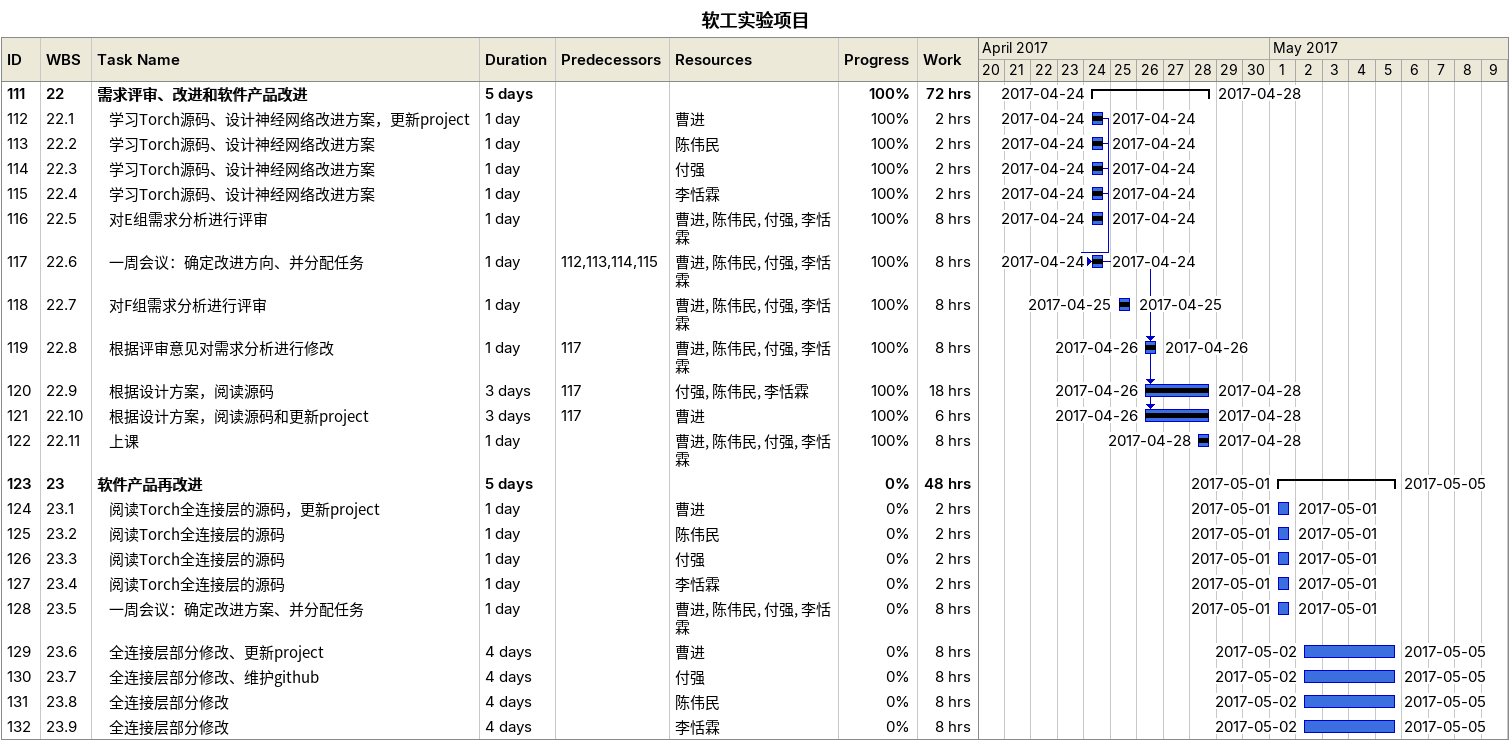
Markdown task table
软工实验项目

| ID | WBS | Task | Duration | Start | Finish | Predecessors | Resources | % complete | Work (h) |
|---|---|---|---|---|---|---|---|---|---|
| 111 | 22 | **需求评审、改进和软件产品改进** | 5d | 2017-04-24 | 2017-04-28 |  |  | 100 | 72 |
| 112 | 22.1 | 学习Torch源码、设计神经网络改进方案，更新project | 1d | 2017-04-24 | 2017-04-24 |  | 曹进 | 100 | 2 |
| 113 | 22.2 | 学习Torch源码、设计神经网络改进方案 | 1d | 2017-04-24 | 2017-04-24 |  | 陈伟民 | 100 | 2 |
| 114 | 22.3 | 学习Torch源码、设计神经网络改进方案 | 1d | 2017-04-24 | 2017-04-24 |  | 付强 | 100 | 2 |
| 115 | 22.4 | 学习Torch源码、设计神经网络改进方案 | 1d | 2017-04-24 | 2017-04-24 |  | 李恬霖 | 100 | 2 |
| 116 | 22.5 | 对E组需求分析进行评审 | 1d | 2017-04-24 | 2017-04-24 |  | 曹进, 陈伟民, 付强, 李恬霖 | 100 | 8 |
| 117 | 22.6 | 一周会议：确定改进方向、并分配任务 | 1d | 2017-04-24 | 2017-04-24 | 112, 113, 114, 115 | 曹进, 陈伟民, 付强, 李恬霖 | 100 | 8 |
| 118 | 22.7 | 对F组需求分析进行评审 | 1d | 2017-04-25 | 2017-04-25 |  | 曹进, 陈伟民, 付强, 李恬霖 | 100 | 8 |
| 119 | 22.8 | 根据评审意见对需求分析进行修改 | 1d | 2017-04-26 | 2017-04-26 | 117 | 曹进, 陈伟民, 付强, 李恬霖 | 100 | 8 |
| 120 | 22.9 | 根据设计方案，阅读源码 | 3d | 2017-04-26 | 2017-04-28 | 117 | 付强, 陈伟民, 李恬霖 | 100 | 18 |
| 121 | 22.10 | 根据设计方案，阅读源码和更新project | 3d | 2017-04-26 | 2017-04-28 | 117 | 曹进 | 100 | 6 |
| 122 | 22.11 | 上课 | 1d | 2017-04-28 | 2017-04-28 |  | 曹进, 陈伟民, 付强, 李恬霖 | 100 | 8 |
| 123 | 23 | **软件产品再改进** | 5d | 2017-05-01 | 2017-05-05 |  |  | 0 | 48 |
| 124 | 23.1 | 阅读Torch全连接层的源码，更新project | 1d | 2017-05-01 | 2017-05-01 |  | 曹进 | 0 | 2 |
| 125 | 23.2 | 阅读Torch全连接层的源码 | 1d | 2017-05-01 | 2017-05-01 |  | 陈伟民 | 0 | 2 |
| 126 | 23.3 | 阅读Torch全连接层的源码 | 1d | 2017-05-01 | 2017-05-01 |  | 付强 | 0 | 2 |
| 127 | 23.4 | 阅读Torch全连接层的源码 | 1d | 2017-05-01 | 2017-05-01 |  | 李恬霖 | 0 | 2 |
| 128 | 23.5 | 一周会议：确定改进方案、并分配任务 | 1d | 2017-05-01 | 2017-05-01 |  | 曹进, 陈伟民, 付强, 李恬霖 | 0 | 8 |
| 129 | 23.6 | 全连接层部分修改、更新project | 4d | 2017-05-02 | 2017-05-05 |  | 曹进 | 0 | 8 |
| 130 | 23.7 | 全连接层部分修改、维护github | 4d | 2017-05-02 | 2017-05-05 |  | 付强 | 0 | 8 |
| 131 | 23.8 | 全连接层部分修改 | 4d | 2017-05-02 | 2017-05-05 |  | 陈伟民 | 0 | 8 |
| 132 | 23.9 | 全连接层部分修改 | 4d | 2017-05-02 | 2017-05-05 |  | 李恬霖 | 0 | 8 |
